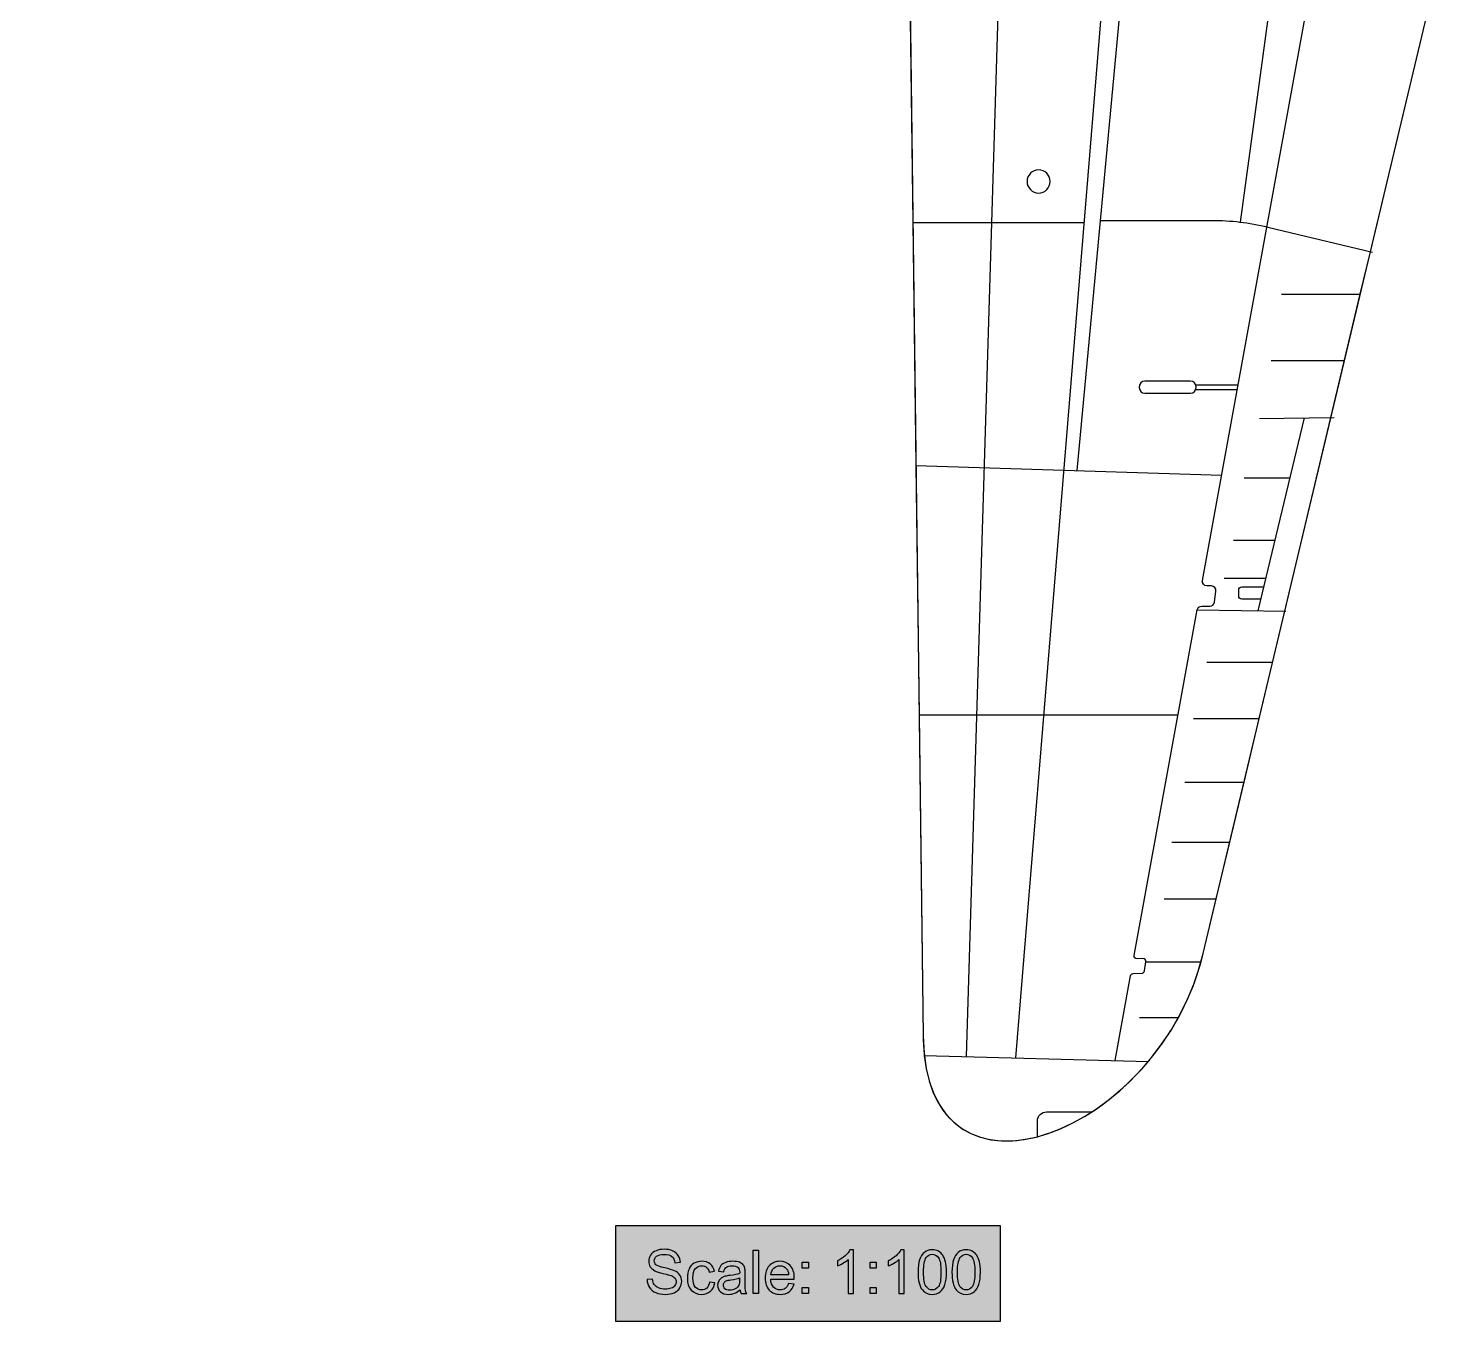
# Model space of a CAD drawing. Extents: x 34 to 386, y 42 to 323.
# Drawn here: x 34.4 to 108.7, y 43.7 to 111 of the extents above; entities that cross this region are included whole.
import ezdxf

# ---------------------------------------------------------------- set-up
doc = ezdxf.new("R2010")
doc.units = 0
doc.header["$MEASUREMENT"] = 0
for name, color, linetype in [('4-VIEW', 7, 'CONTINUOUS'), ('SCALE_RULER_100', 7, 'CONTINUOUS'), ('SOLIDS', 7, 'CONTINUOUS')]:
    doc.layers.add(name, color=color, linetype=linetype)

# ---------------------------------------------------------------- blocks, each defined once
blk = doc.blocks.new('BLOCK_8')
at = {"layer": 'SCALE_RULER_100'}
for points in [[(72.133, 45.114), (72.133, 47.386), (72.412, 47.386), (72.412, 45.114), (72.133, 45.114)], [(74.687, 46.442), (74.687, 46.76), (75.005, 46.76), (75.005, 46.442), (74.687, 46.442)], [(78.217, 46.442), (78.217, 46.76), (78.535, 46.76), (78.535, 46.442), (78.217, 46.442)], [(74.687, 45.114), (74.687, 45.431), (75.005, 45.431), (75.005, 45.114), (74.687, 45.114)], [(78.217, 45.114), (78.217, 45.431), (78.535, 45.431), (78.535, 45.114), (78.217, 45.114)]]:
    blk.add_lwpolyline(points, dxfattribs=at)
for points, knots in [([(66.601, 45.844), (66.601, 45.844), (66.885, 45.869), (66.885, 45.869), (66.898, 45.755), (66.929, 45.662), (66.979, 45.589), (67.028, 45.516), (67.104, 45.457), (67.207, 45.412), (67.31, 45.367), (67.427, 45.344), (67.556, 45.344), (67.671, 45.344), (67.772, 45.362), (67.86, 45.396), (67.948, 45.43), (68.013, 45.477), (68.056, 45.536), (68.099, 45.596), (68.12, 45.66), (68.12, 45.731), (68.12, 45.802), (68.1, 45.864), (68.058, 45.917), (68.017, 45.971), (67.949, 46.015), (67.854, 46.051), (67.793, 46.075), (67.658, 46.112), (67.449, 46.162), (67.24, 46.213), (67.094, 46.26), (67.01, 46.304), (66.902, 46.361), (66.821, 46.432), (66.768, 46.516), (66.714, 46.6), (66.688, 46.694), (66.688, 46.799), (66.688, 46.913), (66.72, 47.021), (66.786, 47.12), (66.851, 47.22), (66.946, 47.296), (67.071, 47.347), (67.196, 47.399), (67.335, 47.425), (67.488, 47.425), (67.656, 47.425), (67.805, 47.398), (67.934, 47.344), (68.062, 47.289), (68.161, 47.21), (68.231, 47.104), (68.3, 46.999), (68.337, 46.879), (68.342, 46.746), (68.342, 46.746), (68.054, 46.724), (68.054, 46.724), (68.038, 46.868), (67.986, 46.976), (67.896, 47.05), (67.807, 47.123), (67.675, 47.16), (67.5, 47.16), (67.318, 47.16), (67.186, 47.127), (67.103, 47.06), (67.019, 46.993), (66.978, 46.913), (66.978, 46.819), (66.978, 46.737), (67.007, 46.67), (67.066, 46.617), (67.124, 46.565), (67.275, 46.511), (67.52, 46.455), (67.764, 46.4), (67.932, 46.352), (68.023, 46.31), (68.155, 46.249), (68.253, 46.172), (68.316, 46.079), (68.379, 45.985), (68.41, 45.877), (68.41, 45.755), (68.41, 45.634), (68.376, 45.52), (68.306, 45.414), (68.237, 45.306), (68.138, 45.223), (68.008, 45.164), (67.878, 45.105), (67.732, 45.075), (67.57, 45.075), (67.364, 45.075), (67.192, 45.105), (67.053, 45.165), (66.914, 45.224), (66.805, 45.315), (66.726, 45.435), (66.647, 45.556), (66.605, 45.692), (66.601, 45.844)], [0, 0, 0, 0, 1, 1, 1, 2, 2, 2, 3, 3, 3, 4, 4, 4, 5, 5, 5, 6, 6, 6, 7, 7, 7, 8, 8, 8, 9, 9, 9, 10, 10, 10, 11, 11, 11, 12, 12, 12, 13, 13, 13, 14, 14, 14, 15, 15, 15, 16, 16, 16, 17, 17, 17, 18, 18, 18, 19, 19, 19, 20, 20, 20, 21, 21, 21, 22, 22, 22, 23, 23, 23, 24, 24, 24, 25, 25, 25, 26, 26, 26, 27, 27, 27, 28, 28, 28, 29, 29, 29, 30, 30, 30, 31, 31, 31, 32, 32, 32, 33, 33, 33, 34, 34, 34, 35, 35, 35, 35]), ([(77.348, 45.114), (77.348, 45.114), (77.069, 45.114), (77.069, 45.114), (77.069, 45.114), (77.069, 46.892), (77.069, 46.892), (77.001, 46.827), (76.913, 46.763), (76.804, 46.7), (76.695, 46.635), (76.597, 46.587), (76.511, 46.555), (76.511, 46.555), (76.511, 46.825), (76.511, 46.825), (76.666, 46.898), (76.803, 46.987), (76.92, 47.092), (77.036, 47.196), (77.119, 47.297), (77.168, 47.396), (77.168, 47.396), (77.348, 47.396), (77.348, 47.396), (77.348, 47.396), (77.348, 45.114), (77.348, 45.114)], [0, 0, 0, 0, 1, 1, 1, 2, 2, 2, 3, 3, 3, 4, 4, 4, 5, 5, 5, 6, 6, 6, 7, 7, 7, 8, 8, 8, 9, 9, 9, 9]), ([(79.996, 45.114), (79.996, 45.114), (79.717, 45.114), (79.717, 45.114), (79.717, 45.114), (79.717, 46.892), (79.717, 46.892), (79.649, 46.827), (79.561, 46.763), (79.452, 46.7), (79.343, 46.635), (79.245, 46.587), (79.158, 46.555), (79.158, 46.555), (79.158, 46.825), (79.158, 46.825), (79.314, 46.898), (79.451, 46.987), (79.568, 47.092), (79.684, 47.196), (79.767, 47.297), (79.816, 47.396), (79.816, 47.396), (79.996, 47.396), (79.996, 47.396), (79.996, 47.396), (79.996, 45.114), (79.996, 45.114)], [0, 0, 0, 0, 1, 1, 1, 2, 2, 2, 3, 3, 3, 4, 4, 4, 5, 5, 5, 6, 6, 6, 7, 7, 7, 8, 8, 8, 9, 9, 9, 9]), ([(80.71, 46.235), (80.71, 46.503), (80.738, 46.719), (80.793, 46.883), (80.849, 47.047), (80.931, 47.173), (81.04, 47.262), (81.149, 47.351), (81.286, 47.396), (81.452, 47.396), (81.573, 47.396), (81.68, 47.371), (81.772, 47.322), (81.864, 47.273), (81.94, 47.202), (82, 47.11), (82.06, 47.017), (82.107, 46.904), (82.141, 46.772), (82.175, 46.639), (82.192, 46.46), (82.192, 46.235), (82.192, 45.968), (82.165, 45.753), (82.11, 45.589), (82.055, 45.425), (81.973, 45.298), (81.865, 45.209), (81.755, 45.119), (81.618, 45.075), (81.452, 45.075), (81.232, 45.075), (81.06, 45.153), (80.935, 45.311), (80.785, 45.499), (80.71, 45.807), (80.71, 46.235)], [0, 0, 0, 0, 1, 1, 1, 2, 2, 2, 3, 3, 3, 4, 4, 4, 5, 5, 5, 6, 6, 6, 7, 7, 7, 8, 8, 8, 9, 9, 9, 10, 10, 10, 11, 11, 11, 12, 12, 12, 12]), ([(80.997, 46.235), (80.997, 45.861), (81.041, 45.613), (81.128, 45.489), (81.216, 45.366), (81.323, 45.304), (81.452, 45.304), (81.579, 45.304), (81.687, 45.366), (81.775, 45.49), (81.862, 45.614), (81.906, 45.863), (81.906, 46.235), (81.906, 46.608), (81.862, 46.857), (81.775, 46.98), (81.687, 47.103), (81.578, 47.165), (81.448, 47.165), (81.32, 47.165), (81.218, 47.11), (81.141, 47.002), (81.045, 46.863), (80.997, 46.607), (80.997, 46.235)], [0, 0, 0, 0, 1, 1, 1, 2, 2, 2, 3, 3, 3, 4, 4, 4, 5, 5, 5, 6, 6, 6, 7, 7, 7, 8, 8, 8, 8]), ([(82.476, 46.235), (82.476, 46.503), (82.504, 46.719), (82.559, 46.883), (82.615, 47.047), (82.697, 47.173), (82.806, 47.262), (82.915, 47.351), (83.052, 47.396), (83.217, 47.396), (83.339, 47.396), (83.446, 47.371), (83.538, 47.322), (83.63, 47.273), (83.706, 47.202), (83.766, 47.11), (83.826, 47.017), (83.873, 46.904), (83.907, 46.772), (83.941, 46.639), (83.958, 46.46), (83.958, 46.235), (83.958, 45.968), (83.931, 45.753), (83.876, 45.589), (83.821, 45.425), (83.739, 45.298), (83.631, 45.209), (83.521, 45.119), (83.384, 45.075), (83.217, 45.075), (82.998, 45.075), (82.826, 45.153), (82.701, 45.311), (82.551, 45.499), (82.476, 45.807), (82.476, 46.235)], [0, 0, 0, 0, 1, 1, 1, 2, 2, 2, 3, 3, 3, 4, 4, 4, 5, 5, 5, 6, 6, 6, 7, 7, 7, 8, 8, 8, 9, 9, 9, 10, 10, 10, 11, 11, 11, 12, 12, 12, 12]), ([(82.763, 46.235), (82.763, 45.861), (82.807, 45.613), (82.894, 45.489), (82.981, 45.366), (83.089, 45.304), (83.217, 45.304), (83.345, 45.304), (83.453, 45.366), (83.541, 45.49), (83.628, 45.614), (83.672, 45.863), (83.672, 46.235), (83.672, 46.608), (83.628, 46.857), (83.541, 46.98), (83.453, 47.103), (83.344, 47.165), (83.214, 47.165), (83.086, 47.165), (82.984, 47.11), (82.907, 47.002), (82.811, 46.863), (82.763, 46.607), (82.763, 46.235)], [0, 0, 0, 0, 1, 1, 1, 2, 2, 2, 3, 3, 3, 4, 4, 4, 5, 5, 5, 6, 6, 6, 7, 7, 7, 8, 8, 8, 8]), ([(69.86, 45.716), (69.86, 45.716), (70.134, 45.681), (70.134, 45.681), (70.104, 45.492), (70.028, 45.344), (69.904, 45.237), (69.781, 45.13), (69.629, 45.076), (69.449, 45.076), (69.224, 45.076), (69.043, 45.15), (68.906, 45.297), (68.769, 45.445), (68.7, 45.655), (68.7, 45.931), (68.7, 46.108), (68.73, 46.264), (68.788, 46.397), (68.848, 46.531), (68.937, 46.63), (69.057, 46.697), (69.178, 46.764), (69.309, 46.797), (69.451, 46.797), (69.629, 46.797), (69.775, 46.752), (69.889, 46.661), (70.003, 46.571), (70.076, 46.443), (70.108, 46.276), (70.108, 46.276), (69.836, 46.235), (69.836, 46.235), (69.811, 46.345), (69.765, 46.428), (69.699, 46.484), (69.634, 46.54), (69.555, 46.568), (69.462, 46.568), (69.321, 46.568), (69.207, 46.517), (69.119, 46.416), (69.031, 46.316), (68.987, 46.156), (68.987, 45.938), (68.987, 45.717), (69.029, 45.556), (69.114, 45.456), (69.199, 45.356), (69.309, 45.306), (69.446, 45.306), (69.555, 45.306), (69.647, 45.339), (69.72, 45.406), (69.794, 45.474), (69.84, 45.577), (69.86, 45.716)], [0, 0, 0, 0, 1, 1, 1, 2, 2, 2, 3, 3, 3, 4, 4, 4, 5, 5, 5, 6, 6, 6, 7, 7, 7, 8, 8, 8, 9, 9, 9, 10, 10, 10, 11, 11, 11, 12, 12, 12, 13, 13, 13, 14, 14, 14, 15, 15, 15, 16, 16, 16, 17, 17, 17, 18, 18, 18, 19, 19, 19, 19]), ([(71.447, 45.317), (71.344, 45.229), (71.244, 45.167), (71.149, 45.131), (71.053, 45.095), (70.951, 45.076), (70.841, 45.076), (70.66, 45.076), (70.521, 45.12), (70.424, 45.209), (70.327, 45.297), (70.278, 45.41), (70.278, 45.548), (70.278, 45.628), (70.297, 45.702), (70.334, 45.768), (70.37, 45.835), (70.418, 45.889), (70.478, 45.929), (70.537, 45.969), (70.604, 46), (70.678, 46.02), (70.733, 46.035), (70.816, 46.049), (70.926, 46.062), (71.152, 46.089), (71.317, 46.121), (71.424, 46.158), (71.425, 46.197), (71.426, 46.221), (71.426, 46.231), (71.426, 46.345), (71.399, 46.425), (71.347, 46.472), (71.275, 46.535), (71.169, 46.566), (71.029, 46.566), (70.897, 46.566), (70.801, 46.543), (70.738, 46.497), (70.676, 46.451), (70.629, 46.37), (70.599, 46.253), (70.599, 46.253), (70.326, 46.29), (70.326, 46.29), (70.351, 46.407), (70.392, 46.501), (70.449, 46.573), (70.506, 46.645), (70.588, 46.7), (70.696, 46.739), (70.803, 46.778), (70.927, 46.797), (71.069, 46.797), (71.21, 46.797), (71.324, 46.781), (71.411, 46.748), (71.499, 46.714), (71.564, 46.673), (71.605, 46.623), (71.647, 46.573), (71.676, 46.509), (71.692, 46.433), (71.702, 46.385), (71.706, 46.299), (71.706, 46.175), (71.706, 46.175), (71.706, 45.803), (71.706, 45.803), (71.706, 45.544), (71.712, 45.38), (71.724, 45.311), (71.736, 45.242), (71.759, 45.177), (71.795, 45.114), (71.795, 45.114), (71.503, 45.114), (71.503, 45.114), (71.474, 45.171), (71.456, 45.239), (71.447, 45.317)], [0, 0, 0, 0, 1, 1, 1, 2, 2, 2, 3, 3, 3, 4, 4, 4, 5, 5, 5, 6, 6, 6, 7, 7, 7, 8, 8, 8, 9, 9, 9, 10, 10, 10, 11, 11, 11, 12, 12, 12, 13, 13, 13, 14, 14, 14, 15, 15, 15, 16, 16, 16, 17, 17, 17, 18, 18, 18, 19, 19, 19, 20, 20, 20, 21, 21, 21, 22, 22, 22, 23, 23, 23, 24, 24, 24, 25, 25, 25, 26, 26, 26, 27, 27, 27, 27]), ([(73.971, 45.644), (73.971, 45.644), (74.26, 45.608), (74.26, 45.608), (74.214, 45.439), (74.13, 45.309), (74.007, 45.216), (73.884, 45.123), (73.727, 45.076), (73.535, 45.076), (73.295, 45.076), (73.104, 45.15), (72.963, 45.299), (72.822, 45.447), (72.751, 45.655), (72.751, 45.923), (72.751, 46.2), (72.822, 46.415), (72.965, 46.568), (73.108, 46.721), (73.293, 46.797), (73.52, 46.797), (73.74, 46.797), (73.92, 46.722), (74.06, 46.572), (74.199, 46.422), (74.269, 46.211), (74.269, 45.94), (74.269, 45.923), (74.268, 45.898), (74.267, 45.865), (74.267, 45.865), (73.039, 45.865), (73.039, 45.865), (73.05, 45.684), (73.101, 45.546), (73.193, 45.45), (73.285, 45.354), (73.4, 45.306), (73.537, 45.306), (73.639, 45.306), (73.727, 45.333), (73.799, 45.386), (73.871, 45.44), (73.929, 45.526), (73.971, 45.644)], [0, 0, 0, 0, 1, 1, 1, 2, 2, 2, 3, 3, 3, 4, 4, 4, 5, 5, 5, 6, 6, 6, 7, 7, 7, 8, 8, 8, 9, 9, 9, 10, 10, 10, 11, 11, 11, 12, 12, 12, 13, 13, 13, 14, 14, 14, 15, 15, 15, 15]), ([(73.055, 46.095), (73.055, 46.095), (73.974, 46.095), (73.974, 46.095), (73.962, 46.233), (73.927, 46.337), (73.869, 46.406), (73.78, 46.514), (73.665, 46.568), (73.523, 46.568), (73.395, 46.568), (73.287, 46.525), (73.2, 46.439), (73.113, 46.353), (73.064, 46.238), (73.055, 46.095)], [0, 0, 0, 0, 1, 1, 1, 2, 2, 2, 3, 3, 3, 4, 4, 4, 5, 5, 5, 5]), ([(71.424, 45.94), (71.323, 45.898), (71.171, 45.863), (70.968, 45.834), (70.853, 45.818), (70.772, 45.799), (70.725, 45.778), (70.677, 45.758), (70.64, 45.728), (70.615, 45.688), (70.589, 45.648), (70.576, 45.604), (70.576, 45.555), (70.576, 45.481), (70.604, 45.419), (70.66, 45.369), (70.717, 45.32), (70.799, 45.295), (70.908, 45.295), (71.015, 45.295), (71.111, 45.319), (71.194, 45.365), (71.279, 45.413), (71.34, 45.477), (71.379, 45.559), (71.409, 45.621), (71.424, 45.714), (71.424, 45.838), (71.424, 45.838), (71.424, 45.94), (71.424, 45.94)], [0, 0, 0, 0, 1, 1, 1, 2, 2, 2, 3, 3, 3, 4, 4, 4, 5, 5, 5, 6, 6, 6, 7, 7, 7, 8, 8, 8, 9, 9, 9, 10, 10, 10, 10])]:
    blk.add_open_spline(points, degree=3, knots=knots, dxfattribs=at)

msp = doc.modelspace()

# ---------------------------------------------------------------- hatches: boundary and pattern name
at = {"layer": 'SCALE_RULER_100'}
h = msp.add_hatch(color=7, dxfattribs=at)
h.dxf.hatch_style = 2
h.paths.add_polyline_path([(84.979, 43.664), (64.979, 43.664), (64.979, 48.664), (84.979, 48.664)])

# ---------------------------------------------------------------- linework, layer by layer
at = {"layer": '4-VIEW', "color": 7}
for points in [[(92.692, 141.724), (85.779, 57.397)], [(93.996, 141.725), (88.976, 87.992)], [(97.499, 100.934), (103.004, 141.414)], [(83.233, 57.464), (85.124, 119.774)], [(80.44, 100.919), (89.35, 100.919)], [(99.64, 97.181), (103.741, 97.181)], [(99.088, 93.722), (102.9, 93.722)], [(95.148, 92.208), (97.327, 92.208)], [(95.182, 92.459), (97.369, 92.459)], [(100.815, 90.735), (98.408, 80.69)], [(98.483, 90.705), (102.369, 90.754)], [(80.601, 88.26), (96.52, 87.751)], [(97.685, 87.605), (100.061, 87.605)], [(97.133, 84.372), (99.287, 84.372)], [(96.657, 82.392), (98.803, 82.392)], [(95.244, 80.733), (99.862, 80.67)], [(95.754, 78.005), (99.169, 78.005)], [(80.766, 75.261), (94.22, 75.261)], [(95.052, 75.072), (98.474, 75.072)], [(94.601, 71.763), (97.692, 71.763)], [(93.924, 68.63), (96.94, 68.63)], [(93.524, 65.672), (96.236, 65.672)], [(92.569, 62.406), (95.447, 62.406)], [(92.245, 59.505), (94.296, 59.505)], [(81.037, 57.521), (92.707, 57.215)]]:
    msp.add_lwpolyline(points, dxfattribs=at)
for points, knots in [([(79.928, 141.296), (79.928, 141.296), (80.101, 127.675), (80.101, 127.675), (80.113, 126.74), (81.02, 126.181), (81.032, 125.247), (81.032, 125.247), (81.113, 118.845), (81.113, 118.845), (81.125, 117.865), (80.23, 117.462), (80.243, 116.482), (80.243, 116.482), (80.979, 58.519), (80.979, 58.519), (81.104, 48.654), (93.324, 53.445), (95.56, 62.836), (95.56, 62.836), (108.184, 115.861), (108.184, 115.861)], [0, 0, 0, 0, 1, 1, 1, 2, 2, 2, 3, 3, 3, 4, 4, 4, 5, 5, 5, 6, 6, 6, 7, 7, 7, 7]), ([(90.974, 57.261), (90.974, 57.261), (91.777, 61.67), (91.777, 61.67), (91.789, 61.737), (91.845, 61.785), (91.913, 61.787), (91.913, 61.787), (92.366, 61.801), (92.366, 61.801), (92.436, 61.803), (92.493, 61.855), (92.502, 61.924), (92.502, 61.924), (92.569, 62.406), (92.569, 62.406), (92.581, 62.494), (92.511, 62.571), (92.422, 62.567), (92.422, 62.567), (92.114, 62.555), (92.114, 62.555), (92.023, 62.551), (91.951, 62.632), (91.968, 62.722), (91.968, 62.722), (95.244, 80.733), (95.244, 80.733), (95.265, 80.847), (95.363, 80.928), (95.479, 80.928), (95.479, 80.928), (95.902, 80.924), (95.902, 80.924), (96.022, 80.923), (96.123, 81.01), (96.139, 81.13), (96.139, 81.13), (96.217, 81.712), (96.217, 81.712), (96.235, 81.853), (96.129, 81.977), (95.986, 81.981), (95.986, 81.981), (95.751, 81.985), (95.751, 81.985), (95.604, 81.988), (95.496, 82.121), (95.523, 82.265), (95.523, 82.265), (101.592, 115.633), (101.592, 115.633)], [0, 0, 0, 0, 1, 1, 1, 2, 2, 2, 3, 3, 3, 4, 4, 4, 5, 5, 5, 6, 6, 6, 7, 7, 7, 8, 8, 8, 9, 9, 9, 10, 10, 10, 11, 11, 11, 12, 12, 12, 13, 13, 13, 14, 14, 14, 15, 15, 15, 16, 16, 16, 17, 17, 17, 17]), ([(86.99, 103.651), (87.323, 103.651), (87.592, 103.382), (87.592, 103.049), (87.592, 102.717), (87.323, 102.448), (86.99, 102.448), (86.658, 102.448), (86.389, 102.717), (86.389, 103.049), (86.389, 103.382), (86.658, 103.651), (86.99, 103.651), (86.99, 103.651), (86.99, 103.651), (86.99, 103.651)], [0, 0, 0, 0, 1, 1, 1, 2, 2, 2, 3, 3, 3, 4, 4, 4, 5, 5, 5, 5]), ([(90.194, 101.021), (90.194, 101.021), (95.997, 101.021), (95.997, 101.021), (97.033, 101.021), (97.916, 100.915), (98.923, 100.673), (98.923, 100.673), (104.37, 99.359), (104.37, 99.359)], [0, 0, 0, 0, 1, 1, 1, 2, 2, 2, 3, 3, 3, 3]), ([(92.517, 92.647), (92.517, 92.647), (94.899, 92.647), (94.899, 92.647), (95.057, 92.647), (95.187, 92.517), (95.187, 92.359), (95.187, 92.359), (95.187, 92.309), (95.187, 92.309), (95.187, 92.15), (95.057, 92.02), (94.899, 92.02), (94.899, 92.02), (92.517, 92.02), (92.517, 92.02), (92.359, 92.02), (92.229, 92.15), (92.229, 92.309), (92.229, 92.309), (92.229, 92.359), (92.229, 92.359), (92.229, 92.517), (92.359, 92.647), (92.517, 92.647), (92.517, 92.647), (92.517, 92.647), (92.517, 92.647)], [0, 0, 0, 0, 1, 1, 1, 2, 2, 2, 3, 3, 3, 4, 4, 4, 5, 5, 5, 6, 6, 6, 7, 7, 7, 8, 8, 8, 9, 9, 9, 9]), ([(98.552, 81.29), (98.552, 81.29), (97.571, 81.29), (97.571, 81.29), (97.48, 81.29), (97.405, 81.365), (97.405, 81.456), (97.405, 81.456), (97.405, 81.765), (97.405, 81.765), (97.405, 81.857), (97.48, 81.931), (97.571, 81.931), (97.571, 81.931), (98.687, 81.931), (98.687, 81.931)], [0, 0, 0, 0, 1, 1, 1, 2, 2, 2, 3, 3, 3, 4, 4, 4, 5, 5, 5, 5]), ([(86.928, 53.29), (86.928, 53.29), (86.928, 54.108), (86.928, 54.108), (86.928, 54.369), (87.14, 54.582), (87.402, 54.582), (87.402, 54.582), (89.755, 54.582), (89.755, 54.582)], [0, 0, 0, 0, 1, 1, 1, 2, 2, 2, 3, 3, 3, 3])]:
    msp.add_open_spline(points, degree=3, knots=knots, dxfattribs=at)
at = {"layer": 'SCALE_RULER_100'}
msp.add_lwpolyline([(84.979, 43.664), (64.979, 43.664), (64.979, 48.664), (84.979, 48.664), (84.979, 43.664)], dxfattribs=at)
at = {"layer": 'SOLIDS'}
msp.add_open_spline([(78.252, 141.563), (67.953, 141.323), (59.479, 141.455), (52.835, 141.96), (51.579, 142.055), (50.388, 142.164), (49.263, 142.286), (47.646, 142.461), (46.164, 142.664), (44.817, 142.895), (43.265, 143.16), (41.893, 143.462), (40.7, 143.801), (39.504, 144.141), (38.488, 144.518), (37.654, 144.931), (36.94, 145.285), (36.358, 145.665), (35.909, 146.072), (34.511, 147.341), (34.4, 148.788), (35.76, 150.13), (36.227, 150.591), (36.858, 151.018), (37.654, 151.413), (38.488, 151.826), (39.504, 152.202), (40.7, 152.542), (41.893, 152.881), (43.265, 153.183), (44.817, 153.448), (46.164, 153.679), (47.646, 153.882), (49.263, 154.057), (50.388, 154.179), (51.579, 154.288), (52.835, 154.383), (59.479, 154.888), (67.953, 155.02), (78.252, 154.781), (78.586, 154.772), (78.896, 154.744), (79.202, 154.693), (79.471, 154.845), (79.68, 154.978), (79.928, 155.047), (79.928, 155.047), (80.071, 166.35), (80.071, 166.35), (77.005, 166.35), (72.568, 166.051), (71.87, 169.961), (71.831, 170.18), (71.804, 170.412), (71.789, 170.658), (71.737, 171.519), (71.703, 172.348), (71.685, 173.166), (71.685, 173.166), (71.116, 173.166), (71.116, 173.166), (71.116, 172.884), (70.885, 172.652), (70.603, 172.652), (70.603, 172.652), (69.7, 172.652), (69.7, 172.652), (69.628, 172.652), (69.559, 172.667), (69.497, 172.695), (69.491, 172.697), (69.485, 172.7), (69.479, 172.703), (69.479, 172.703), (68.651, 173.062), (68.651, 173.062), (68.389, 173.175), (68.225, 173.413), (68.21, 173.695), (68.21, 173.695), (66.321, 173.695), (66.321, 173.695), (66.008, 173.695), (65.752, 173.95), (65.752, 174.263), (65.752, 174.263), (65.752, 174.638), (65.752, 174.638), (65.752, 174.951), (66.008, 175.207), (66.321, 175.207), (66.321, 175.207), (68.261, 175.207), (68.261, 175.207), (68.312, 175.334), (68.399, 175.444), (68.519, 175.528), (68.519, 175.528), (69.375, 176.133), (69.375, 176.133), (69.464, 176.206), (69.577, 176.249), (69.7, 176.249), (69.7, 176.249), (70.603, 176.249), (70.603, 176.249), (70.86, 176.249), (71.074, 176.058), (71.111, 175.811), (71.111, 175.811), (71.69, 175.811), (71.69, 175.811), (71.707, 176.56), (71.739, 177.318), (71.784, 178.101), (71.792, 178.231), (71.803, 178.357), (71.817, 178.479), (72.328, 182.777), (77.079, 182.14), (80.271, 182.14), (80.271, 182.14), (80.44, 195.425), (80.44, 195.425), (80.44, 195.425), (80.601, 208.084), (80.601, 208.084), (80.601, 208.084), (80.766, 221.082), (80.766, 221.082), (80.766, 221.082), (80.979, 237.825), (80.979, 237.825), (80.983, 238.175), (81.003, 238.508), (81.037, 238.822), (81.456, 242.682), (84.033, 243.813), (86.928, 243.053), (87.858, 242.808), (88.821, 242.369), (89.755, 241.761), (90.804, 241.081), (91.816, 240.19), (92.707, 239.128), (93.289, 238.434), (93.819, 237.667), (94.272, 236.838), (94.832, 235.815), (95.276, 234.698), (95.56, 233.507), (95.56, 233.507), (96.236, 230.671), (96.236, 230.671), (96.236, 230.671), (96.94, 227.713), (96.94, 227.713), (96.94, 227.713), (97.686, 224.58), (97.686, 224.58), (97.686, 224.58), (98.474, 221.271), (98.474, 221.271), (98.474, 221.271), (99.806, 215.673), (99.806, 215.673), (99.806, 215.673), (102.206, 205.591), (102.206, 205.591), (102.206, 205.591), (103.737, 199.162), (103.737, 199.162), (103.737, 199.162), (104.262, 196.959), (104.262, 196.959), (104.262, 196.959), (108.184, 180.483), (108.184, 180.483), (108.357, 180.444), (108.519, 180.373), (108.679, 180.269), (109.505, 179.732), (110.939, 179.251), (112.665, 178.77), (115.411, 178.004), (118.895, 177.237), (121.839, 176.241), (123.134, 175.803), (124.325, 175.321), (125.302, 174.774), (125.511, 174.657), (125.512, 174.356), (125.304, 174.237), (121.476, 172.07), (115.464, 171.132), (112.665, 169.545), (112.188, 169.275), (111.805, 168.986), (111.541, 168.669), (111.541, 168.669), (113.801, 158.774), (113.801, 158.774), (113.801, 158.774), (114.405, 156.131), (114.405, 156.131), (114.627, 156.069), (114.843, 155.972), (115.054, 155.84), (115.054, 155.84), (116.664, 154.831), (116.664, 154.831), (116.775, 154.847), (116.885, 154.864), (116.996, 154.88), (117.348, 154.932), (117.651, 154.955), (118.006, 154.954), (121.679, 154.945), (125.328, 154.92), (128.931, 154.863), (136.027, 154.752), (142.946, 154.518), (149.523, 154.047), (151.588, 153.9), (153.62, 153.729), (155.612, 153.531), (155.867, 153.506), (156.122, 153.48), (156.376, 153.453), (156.376, 153.453), (156.828, 155.153), (156.828, 155.153), (156.828, 155.153), (162.189, 175.325), (162.189, 175.325), (162.282, 175.673), (162.377, 176.005), (162.476, 176.322), (162.755, 177.217), (163.061, 177.988), (163.402, 178.631), (164.501, 180.699), (166.474, 181.391), (168.278, 180.903), (168.417, 180.865), (168.555, 180.821), (168.692, 180.769), (169.989, 180.279), (171.154, 179.165), (171.776, 177.503), (172.45, 175.7), (173.051, 173.839), (173.586, 171.925), (175.13, 166.399), (176.128, 160.438), (176.784, 154.202), (176.899, 153.117), (177.002, 152.023), (177.097, 150.921), (178.595, 150.447), (179.71, 149.976), (180.442, 149.508), (181.843, 148.613), (181.84, 147.726), (180.435, 146.831), (179.703, 146.364), (178.59, 145.896), (177.097, 145.422), (177.002, 144.321), (176.899, 143.227), (176.784, 142.141), (176.128, 135.906), (175.13, 129.944), (173.586, 124.419), (173.051, 122.505), (172.45, 120.643), (171.776, 118.84), (171.154, 117.178), (169.989, 116.064), (168.692, 115.574), (168.555, 115.523), (168.417, 115.478), (168.278, 115.44), (166.474, 114.952), (164.501, 115.644), (163.402, 117.712), (163.061, 118.356), (162.755, 119.127), (162.476, 120.022), (162.377, 120.338), (162.282, 120.67), (162.189, 121.018), (162.189, 121.018), (156.828, 141.19), (156.828, 141.19), (156.828, 141.19), (156.376, 142.89), (156.376, 142.89), (156.122, 142.864), (155.867, 142.838), (155.612, 142.812), (153.62, 142.615), (151.588, 142.443), (149.523, 142.296), (142.946, 141.825), (136.027, 141.592), (128.931, 141.48), (125.328, 141.423), (121.679, 141.398), (118.006, 141.389), (117.651, 141.388), (117.348, 141.41), (116.996, 141.464), (116.885, 141.48), (116.775, 141.497), (116.664, 141.512), (116.664, 141.512), (115.054, 140.503), (115.054, 140.503), (114.843, 140.371), (114.627, 140.274), (114.405, 140.212), (114.405, 140.212), (113.801, 137.569), (113.801, 137.569), (113.801, 137.569), (111.541, 127.674), (111.541, 127.674), (111.805, 127.357), (112.188, 127.068), (112.665, 126.798), (115.464, 125.211), (121.476, 124.274), (125.304, 122.106), (125.512, 121.988), (125.511, 121.686), (125.302, 121.569), (124.325, 121.022), (123.134, 120.54), (121.839, 120.102), (118.895, 119.106), (115.411, 118.34), (112.665, 117.574), (110.939, 117.092), (109.505, 116.611), (108.679, 116.074), (108.519, 115.97), (108.357, 115.9), (108.184, 115.861), (108.184, 115.861), (104.262, 99.385), (104.262, 99.385), (104.262, 99.385), (103.737, 97.181), (103.737, 97.181), (103.737, 97.181), (102.206, 90.752), (102.206, 90.752), (102.206, 90.752), (99.806, 80.671), (99.806, 80.671), (99.806, 80.671), (98.474, 75.072), (98.474, 75.072), (98.474, 75.072), (97.686, 71.763), (97.686, 71.763), (97.686, 71.763), (96.94, 68.63), (96.94, 68.63), (96.94, 68.63), (96.236, 65.672), (96.236, 65.672), (96.236, 65.672), (95.56, 62.836), (95.56, 62.836), (95.276, 61.645), (94.832, 60.528), (94.272, 59.505), (93.819, 58.676), (93.289, 57.91), (92.707, 57.215), (91.022, 55.206), (88.901, 53.809), (86.928, 53.29), (84.033, 52.53), (81.456, 53.661), (81.037, 57.521), (81.003, 57.836), (80.983, 58.168), (80.979, 58.519), (80.979, 58.519), (80.766, 75.261), (80.766, 75.261), (80.766, 75.261), (80.601, 88.26), (80.601, 88.26), (80.601, 88.26), (80.44, 100.919), (80.44, 100.919), (80.44, 100.919), (80.271, 114.203), (80.271, 114.203), (77.079, 114.203), (72.328, 113.566), (71.817, 117.865), (71.803, 117.987), (71.792, 118.113), (71.784, 118.243), (71.739, 119.026), (71.707, 119.784), (71.689, 120.532), (71.689, 120.532), (71.111, 120.532), (71.111, 120.532), (71.074, 120.285), (70.86, 120.094), (70.603, 120.094), (70.603, 120.094), (69.7, 120.094), (69.7, 120.094), (69.577, 120.094), (69.464, 120.138), (69.375, 120.21), (69.375, 120.21), (68.519, 120.815), (68.519, 120.815), (68.399, 120.9), (68.312, 121.01), (68.261, 121.137), (68.261, 121.137), (66.321, 121.137), (66.321, 121.137), (66.008, 121.137), (65.752, 121.392), (65.752, 121.706), (65.752, 121.706), (65.752, 122.08), (65.752, 122.08), (65.752, 122.393), (66.008, 122.648), (66.321, 122.648), (66.321, 122.648), (68.21, 122.648), (68.21, 122.648), (68.224, 122.93), (68.389, 123.168), (68.651, 123.282), (68.651, 123.282), (69.497, 123.649), (69.497, 123.649), (69.56, 123.676), (69.628, 123.691), (69.7, 123.691), (69.7, 123.691), (70.603, 123.691), (70.603, 123.691), (70.885, 123.691), (71.116, 123.46), (71.116, 123.177), (71.116, 123.177), (71.685, 123.177), (71.685, 123.177), (71.703, 123.996), (71.737, 124.825), (71.789, 125.686), (71.804, 125.932), (71.831, 126.164), (71.87, 126.383), (72.568, 130.293), (77.005, 129.993), (80.071, 129.993), (80.071, 129.993), (79.928, 141.296), (79.928, 141.296), (79.68, 141.366), (79.471, 141.498), (79.202, 141.65), (78.896, 141.599), (78.586, 141.571), (78.252, 141.563)], degree=3, knots=[0, 0, 0, 0, 1, 1, 1, 2, 2, 2, 3, 3, 3, 4, 4, 4, 5, 5, 5, 6, 6, 6, 7, 7, 7, 8, 8, 8, 9, 9, 9, 10, 10, 10, 11, 11, 11, 12, 12, 12, 13, 13, 13, 14, 14, 14, 15, 15, 15, 16, 16, 16, 17, 17, 17, 18, 18, 18, 19, 19, 19, 20, 20, 20, 21, 21, 21, 22, 22, 22, 23, 23, 23, 24, 24, 24, 25, 25, 25, 26, 26, 26, 27, 27, 27, 28, 28, 28, 29, 29, 29, 30, 30, 30, 31, 31, 31, 32, 32, 32, 33, 33, 33, 34, 34, 34, 35, 35, 35, 36, 36, 36, 37, 37, 37, 38, 38, 38, 39, 39, 39, 40, 40, 40, 41, 41, 41, 42, 42, 42, 43, 43, 43, 44, 44, 44, 45, 45, 45, 46, 46, 46, 47, 47, 47, 48, 48, 48, 49, 49, 49, 50, 50, 50, 51, 51, 51, 52, 52, 52, 53, 53, 53, 54, 54, 54, 55, 55, 55, 56, 56, 56, 57, 57, 57, 58, 58, 58, 59, 59, 59, 60, 60, 60, 61, 61, 61, 62, 62, 62, 63, 63, 63, 64, 64, 64, 65, 65, 65, 66, 66, 66, 67, 67, 67, 68, 68, 68, 69, 69, 69, 70, 70, 70, 71, 71, 71, 72, 72, 72, 73, 73, 73, 74, 74, 74, 75, 75, 75, 76, 76, 76, 77, 77, 77, 78, 78, 78, 79, 79, 79, 80, 80, 80, 81, 81, 81, 82, 82, 82, 83, 83, 83, 84, 84, 84, 85, 85, 85, 86, 86, 86, 87, 87, 87, 88, 88, 88, 89, 89, 89, 90, 90, 90, 91, 91, 91, 92, 92, 92, 93, 93, 93, 94, 94, 94, 95, 95, 95, 96, 96, 96, 97, 97, 97, 98, 98, 98, 99, 99, 99, 100, 100, 100, 101, 101, 101, 102, 102, 102, 103, 103, 103, 104, 104, 104, 105, 105, 105, 106, 106, 106, 107, 107, 107, 108, 108, 108, 109, 109, 109, 110, 110, 110, 111, 111, 111, 112, 112, 112, 113, 113, 113, 114, 114, 114, 115, 115, 115, 116, 116, 116, 117, 117, 117, 118, 118, 118, 119, 119, 119, 120, 120, 120, 121, 121, 121, 122, 122, 122, 123, 123, 123, 124, 124, 124, 125, 125, 125, 126, 126, 126, 127, 127, 127, 128, 128, 128, 129, 129, 129, 130, 130, 130, 131, 131, 131, 132, 132, 132, 133, 133, 133, 134, 134, 134, 135, 135, 135, 136, 136, 136, 137, 137, 137, 138, 138, 138, 139, 139, 139, 140, 140, 140, 141, 141, 141, 142, 142, 142, 143, 143, 143, 144, 144, 144, 145, 145, 145, 146, 146, 146, 147, 147, 147, 148, 148, 148, 149, 149, 149, 150, 150, 150, 151, 151, 151, 152, 152, 152, 153, 153, 153, 154, 154, 154, 155, 155, 155, 156, 156, 156, 157, 157, 157, 158, 158, 158, 159, 159, 159, 160, 160, 160, 160], dxfattribs=at)

# ---------------------------------------------------------------- block references
at = {"layer": 'SCALE_RULER_100'}
msp.add_blockref('BLOCK_8', (0, 0), dxfattribs=at)

doc.saveas('drawing.dxf')
